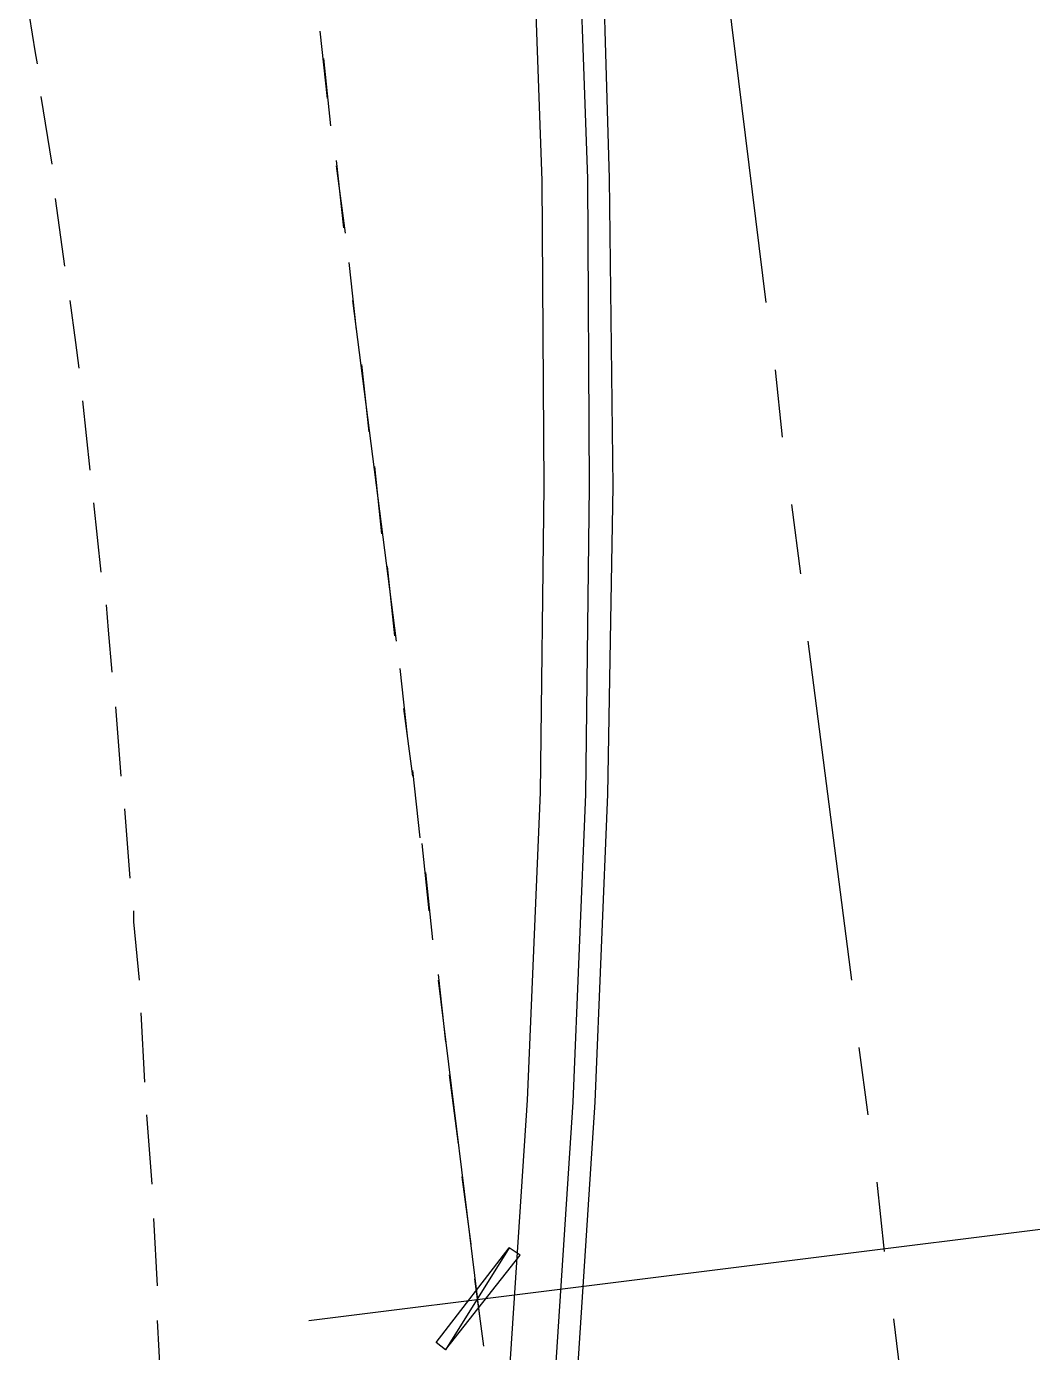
# Model space of a CAD drawing. Header units: feet. Extents: x -84 to 198, y -22 to 181.
# Drawn here: x 144.23 to 151.59, y 118.17 to 127.88 of the extents above; entities that cross this region are included whole.
import ezdxf

# ---------------------------------------------------------------- set-up
doc = ezdxf.new("R2010")
doc.units = ezdxf.units.FT
doc.layers.add('A-LINEA', color=7, linetype='CONTINUOUS')
doc.layers.add('A-LINEA-FINA', color=9, linetype='CONTINUOUS')

msp = doc.modelspace()

# ---------------------------------------------------------------- linework, layer by layer
at = {"layer": 'A-LINEA'}
for p, q in [((149.3333, 128.3378), (149.64, 125.8578)), ((146.3733, 127.8444), (146.4267, 127.3511)), ((146.4, 127.6444), (146.4533, 127.1511)), ((144.4133, 126.8711), (144.3333, 127.3644)), ((146.4933, 126.8978), (146.5467, 126.4044)), ((146.4933, 126.8578), (146.56, 126.3644)), ((144.5067, 126.1244), (144.44, 126.6178)), ((146.5867, 126.1511), (146.64, 125.6578)), ((146.6133, 125.8711), (146.9333, 123.3778)), ((146.68, 125.4044), (146.7333, 124.9111)), ((149.7067, 125.3644), (149.76, 124.8711)), ((144.6933, 124.6311), (144.64, 125.1378)), ((146.2933, 118.4044), (198.3867, 124.9111)), ((146.7733, 124.6578), (146.8267, 124.1644)), ((144.7733, 123.8844), (144.72, 124.3911)), ((149.8267, 124.3778), (149.8933, 123.8711)), ((146.8667, 123.9244), (146.92, 123.4178)), ((149.9467, 123.3778), (150.2667, 120.8978)), ((146.96, 123.1778), (147.0133, 122.6844)), ((144.92, 122.3911), (144.88, 122.8978)), ((146.9867, 122.8844), (147.0533, 122.3911)), ((147.0533, 122.4311), (147.1067, 121.9378)), ((144.9867, 121.6444), (144.9467, 122.1511)), ((147.12, 121.8978), (147.1733, 121.4044)), ((147.1467, 121.6844), (147.2, 121.1911)), ((147.24, 120.9378), (147.2933, 120.4444)), ((147.24, 120.8978), (147.5467, 118.4178)), ((145.0933, 120.1511), (145.0667, 120.6578)), ((150.32, 120.4044), (150.3867, 119.9111)), ((147.32, 120.2044), (147.3867, 119.6978)), ((145.1467, 119.4044), (145.1067, 119.9111)), ((147.4133, 119.4578), (147.48, 118.9644)), ((150.4533, 119.4178), (150.5067, 118.9111)), ((145.1867, 118.6578), (145.16, 119.1511)), ((147.5067, 118.7111), (147.5733, 118.2178)), ((145.2133, 117.9111), (145.1867, 118.4044)), ((150.5733, 118.4178), (150.88, 115.9378))]:
    msp.add_line(p, q, dxfattribs=at)
for points in [[(147.3733, 135.7111), (147.6133, 133.4711), (147.8, 131.2444), (147.92, 128.9911), (148, 126.7511), (148.0133, 124.5111), (147.9867, 122.2711), (147.8933, 120.0178), (147.7467, 117.7911)], [(147.7067, 135.7511), (147.9467, 133.5111), (148.1333, 131.2578), (148.2533, 129.0178), (148.3333, 126.7644), (148.3467, 124.5111), (148.32, 122.2578), (148.2267, 120.0044), (148.08, 117.7644)], [(147.8667, 135.7644), (148.1067, 133.5244), (148.2933, 131.2711), (148.4267, 129.0178), (148.4933, 126.7644), (148.52, 124.5111), (148.48, 122.2578), (148.3867, 120.0044), (148.24, 117.7511)], [(144.3067, 127.6044), (144.2933, 127.6844), (144.2267, 128.0978)], [(144.6133, 125.3778), (144.5867, 125.5644), (144.5467, 125.8711)], [(144.8533, 123.1511), (144.8267, 123.4578), (144.8133, 123.6444)], [(145.0533, 120.8978), (145.0133, 121.3244), (145.0133, 121.4044)]]:
    msp.add_lwpolyline(points, dxfattribs=at)
at = {"layer": 'A-LINEA-FINA'}
for points in [[(147.76, 118.9378), (147.2933, 118.1911), (147.2267, 118.2444), (147.76, 118.9378), (147.76, 118.9378)], [(147.84, 118.8844), (147.76, 118.9378), (147.2933, 118.1911), (147.84, 118.8844)]]:
    msp.add_lwpolyline(points, dxfattribs=at)

doc.saveas('drawing.dxf')
